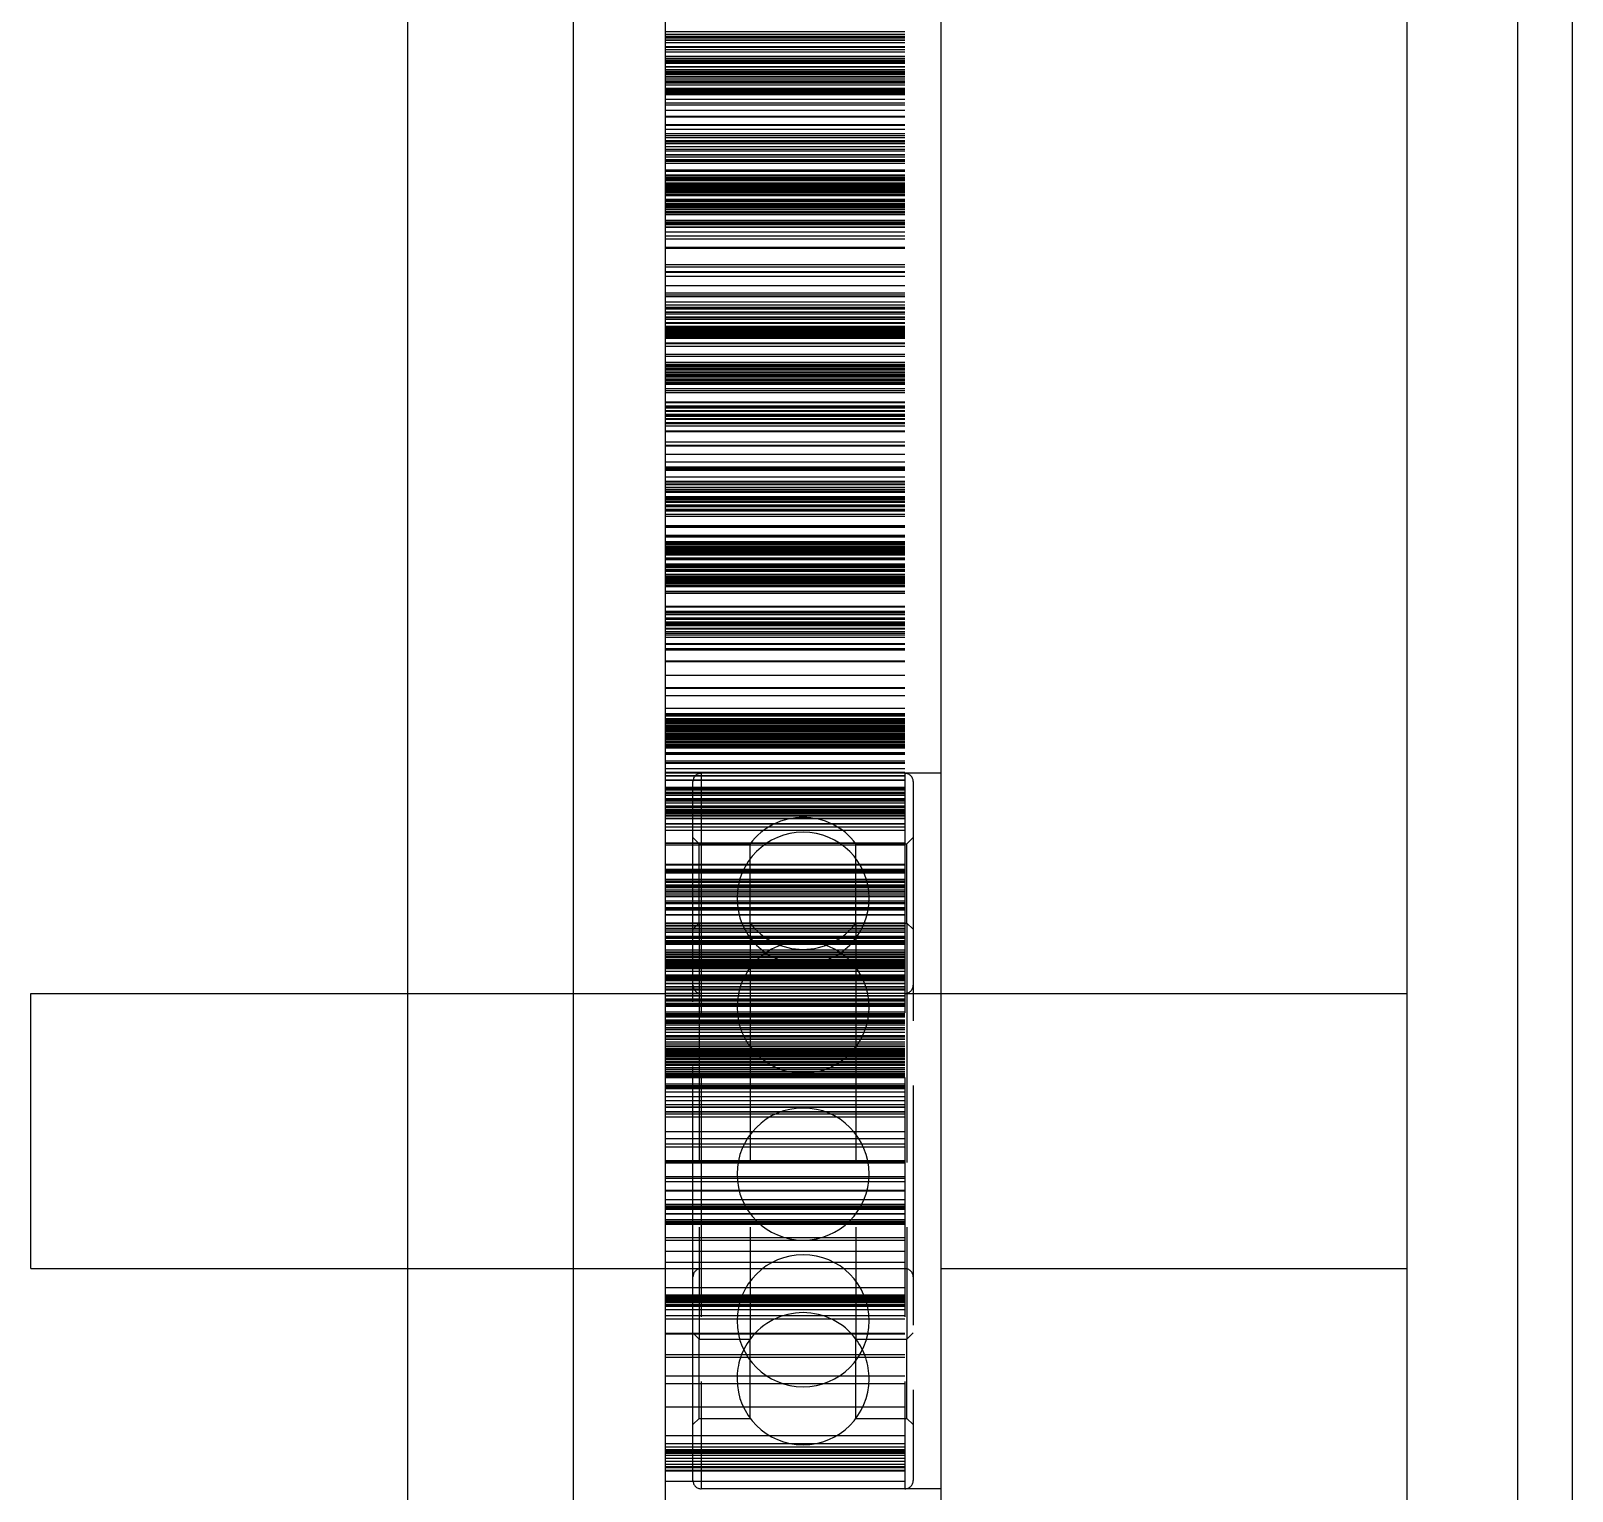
# Model space of a CAD drawing. Extents: x -3282 to 4846, y -1718 to 1845.
# Drawn here: x 4654.6 to 4710.6, y -851 to -797.9 of the extents above; entities that cross this region are included whole.
import ezdxf

# ---------------------------------------------------------------- set-up
doc = ezdxf.new("R2010")
doc.units = 0
doc.linetypes.add('DASHED', pattern=[11.05, 8.7, -2.35])
doc.linetypes.add('DOT', pattern=[2.2, 1.1, -1.1])
doc.layers.get('0').update_dxf_attribs({"linetype": 'CONTINUOUS'})
doc.layers.add('INVISIBLE', color=6, linetype='DOT')

msp = doc.modelspace()

# ---------------------------------------------------------------- linework, layer by layer
at = {"color": 1}
for p, q in [((4687.607727, -617.895823), (4687.607727, -967.895823)), ((4704.550059, -942.895823), (4704.550059, -642.895823)), ((4708.573243, -922.799634), (4708.573243, -642.895823)), ((4710.550059, -642.895823), (4710.550059, -922.799634)), ((4668.249041, -917.895823), (4668.249041, -667.895823)), ((4674.249041, -667.895823), (4674.249041, -901.148999)), ((4677.607727, -967.895823), (4677.607727, -792.895823)), ((4654.550059, -832.895823), (4668.249041, -832.895823)), ((4654.550059, -842.895823), (4654.550059, -832.895823)), ((4674.249041, -832.895823), (4677.607727, -832.895823)), ((4687.607727, -832.895823), (4704.550059, -832.895823)), ((4654.550059, -834.360289), (4654.550059, -834.030718)), ((4654.550059, -840.673674), (4654.550059, -840.252733)), ((4654.550059, -842.895823), (4668.249041, -842.895823)), ((4674.249041, -842.895823), (4677.607727, -842.895823)), ((4687.607727, -842.895823), (4704.550059, -842.895823))]:
    msp.add_line(p, q, dxfattribs=at)
at = {"layer": 'INVISIBLE', "linetype": 'DASHED'}
for p, q in [((4677.607727, -797.933619), (4687.607727, -797.933619)), ((4677.607727, -798.035392), (4687.607727, -798.035392)), ((4677.607727, -798.107718), (4687.607727, -798.107718)), ((4677.607727, -798.124991), (4687.607727, -798.124991)), ((4677.607727, -798.166096), (4687.607727, -798.166096)), ((4677.607727, -798.246731), (4687.607727, -798.246731)), ((4677.607727, -798.256739), (4687.607727, -798.256739)), ((4677.607727, -798.342509), (4687.607727, -798.342509)), ((4677.607727, -798.481559), (4687.607727, -798.481559)), ((4677.607727, -798.509664), (4687.607727, -798.509664)), ((4677.607727, -798.589696), (4687.607727, -798.589696)), ((4677.607727, -798.676285), (4687.607727, -798.676285)), ((4677.607727, -798.835357), (4687.607727, -798.835357)), ((4677.607727, -798.914125), (4687.607727, -798.914125)), ((4677.607727, -798.918579), (4687.607727, -798.918579)), ((4677.607727, -798.98123), (4687.607727, -798.98123)), ((4677.607727, -798.995493), (4687.607727, -798.995493)), ((4677.607727, -799.026654), (4687.607727, -799.026654)), ((4677.607727, -799.038888), (4687.607727, -799.038888)), ((4677.607727, -799.089321), (4687.607727, -799.089321)), ((4677.607727, -799.213814), (4687.607727, -799.213814)), ((4677.607727, -799.221166), (4687.607727, -799.221166)), ((4677.607727, -799.318927), (4687.607727, -799.318927)), ((4677.607727, -799.376543), (4687.607727, -799.376543)), ((4677.607727, -799.402425), (4687.607727, -799.402425)), ((4677.607727, -799.418262), (4687.607727, -799.418262)), ((4677.607727, -799.44863), (4687.607727, -799.44863)), ((4677.607727, -799.462431), (4687.607727, -799.462431)), ((4677.607727, -799.507079), (4687.607727, -799.507079)), ((4677.607727, -799.579519), (4687.607727, -799.579519)), ((4677.607727, -799.588045), (4687.607727, -799.588045)), ((4677.607727, -799.661708), (4687.607727, -799.661708)), ((4677.607727, -799.732893), (4687.607727, -799.732893)), ((4677.607727, -799.780644), (4687.607727, -799.780644)), ((4677.607727, -799.783726), (4687.607727, -799.783726)), ((4677.607727, -799.808861), (4687.607727, -799.808861)), ((4677.607727, -799.88158), (4687.607727, -799.88158)), ((4677.607727, -800.003117), (4687.607727, -800.003117)), ((4677.607727, -800.031223), (4687.607727, -800.031223)), ((4677.607727, -800.070054), (4687.607727, -800.070054)), ((4677.607727, -800.097136), (4687.607727, -800.097136)), ((4677.607727, -800.103249), (4687.607727, -800.103249)), ((4677.607727, -800.127347), (4687.607727, -800.127347)), ((4677.607727, -800.130628), (4687.607727, -800.130628)), ((4677.607727, -800.131543), (4687.607727, -800.131543)), ((4677.607727, -800.135908), (4687.607727, -800.135908)), ((4677.607727, -800.147566), (4687.607727, -800.147566)), ((4677.607727, -800.150626), (4687.607727, -800.150626)), ((4677.607727, -800.154654), (4687.607727, -800.154654)), ((4677.607727, -800.164131), (4687.607727, -800.164131)), ((4677.607727, -800.165765), (4687.607727, -800.165765)), ((4677.607727, -800.168516), (4687.607727, -800.168516)), ((4677.607727, -800.178456), (4687.607727, -800.178456)), ((4677.607727, -800.178985), (4687.607727, -800.178985)), ((4677.607727, -800.181223), (4687.607727, -800.181223)), ((4677.607727, -800.193525), (4687.607727, -800.193525)), ((4677.607727, -800.229636), (4687.607727, -800.229636)), ((4677.607727, -800.397411), (4687.607727, -800.397411)), ((4677.607727, -800.525613), (4687.607727, -800.525613)), ((4677.607727, -800.609955), (4687.607727, -800.609955)), ((4677.607727, -800.798066), (4687.607727, -800.798066)), ((4677.607727, -801.018118), (4687.607727, -801.018118)), ((4677.607727, -801.044585), (4687.607727, -801.044585)), ((4677.607727, -801.31964), (4687.607727, -801.31964)), ((4677.607727, -801.339405), (4687.607727, -801.339405)), ((4677.607727, -801.492714), (4687.607727, -801.492714)), ((4677.607727, -801.642199), (4687.607727, -801.642199)), ((4677.607727, -801.718773), (4687.607727, -801.718773)), ((4677.607727, -801.788601), (4687.607727, -801.788601)), ((4677.607727, -801.898815), (4687.607727, -801.898815)), ((4677.607727, -801.925159), (4687.607727, -801.925159)), ((4677.607727, -801.989536), (4687.607727, -801.989536)), ((4677.607727, -801.996544), (4687.607727, -801.996544)), ((4677.607727, -802.005154), (4687.607727, -802.005154)), ((4677.607727, -802.118549), (4687.607727, -802.118549)), ((4677.607727, -802.213791), (4687.607727, -802.213791)), ((4677.607727, -802.281287), (4687.607727, -802.281287)), ((4677.607727, -802.410528), (4687.607727, -802.410528)), ((4677.607727, -802.419805), (4687.607727, -802.419805)), ((4677.607727, -802.499149), (4687.607727, -802.499149)), ((4677.607727, -802.594928), (4687.607727, -802.594928)), ((4677.607727, -802.627053), (4687.607727, -802.627053)), ((4677.607727, -802.652774), (4687.607727, -802.652774)), ((4677.607727, -802.725695), (4687.607727, -802.725695)), ((4677.607727, -802.971426), (4687.607727, -802.971426)), ((4677.607727, -803.016494), (4687.607727, -803.016494)), ((4677.607727, -803.147056), (4687.607727, -803.147056)), ((4677.607727, -803.171506), (4687.607727, -803.171506)), ((4677.607727, -803.17371), (4687.607727, -803.17371)), ((4677.607727, -803.234371), (4687.607727, -803.234371)), ((4677.607727, -803.261246), (4687.607727, -803.261246)), ((4677.607727, -803.270142), (4687.607727, -803.270142)), ((4677.607727, -803.287448), (4687.607727, -803.287448)), ((4677.607727, -803.34732), (4687.607727, -803.34732)), ((4677.607727, -803.352959), (4687.607727, -803.352959)), ((4677.607727, -803.356847), (4687.607727, -803.356847)), ((4677.607727, -803.439489), (4687.607727, -803.439489)), ((4677.607727, -803.442155), (4687.607727, -803.442155)), ((4677.607727, -803.469378), (4687.607727, -803.469378)), ((4677.607727, -803.485186), (4687.607727, -803.485186)), ((4677.607727, -803.537692), (4687.607727, -803.537692)), ((4677.607727, -803.565052), (4687.607727, -803.565052)), ((4677.607727, -803.569096), (4687.607727, -803.569096)), ((4677.607727, -803.601806), (4687.607727, -803.601806)), ((4677.607727, -803.641376), (4687.607727, -803.641376)), ((4677.607727, -803.675673), (4687.607727, -803.675673)), ((4677.607727, -803.724084), (4687.607727, -803.724084)), ((4677.607727, -803.741317), (4687.607727, -803.741317)), ((4677.607727, -803.795196), (4687.607727, -803.795196)), ((4677.607727, -803.845614), (4687.607727, -803.845614)), ((4677.607727, -803.868429), (4687.607727, -803.868429)), ((4677.607727, -803.892169), (4687.607727, -803.892169)), ((4677.607727, -803.8962), (4687.607727, -803.8962)), ((4677.607727, -804.034348), (4687.607727, -804.034348)), ((4677.607727, -804.040356), (4687.607727, -804.040356)), ((4677.607727, -804.092042), (4687.607727, -804.092042)), ((4677.607727, -804.120492), (4687.607727, -804.120492)), ((4677.607727, -804.189321), (4687.607727, -804.189321)), ((4677.607727, -804.19988), (4687.607727, -804.19988)), ((4677.607727, -804.239016), (4687.607727, -804.239016)), ((4677.607727, -804.261265), (4687.607727, -804.261265)), ((4677.607727, -804.26615), (4687.607727, -804.26615)), ((4677.607727, -804.294345), (4687.607727, -804.294345)), ((4677.607727, -804.336573), (4687.607727, -804.336573)), ((4677.607727, -804.343709), (4687.607727, -804.343709)), ((4677.607727, -804.405557), (4687.607727, -804.405557)), ((4677.607727, -804.482278), (4687.607727, -804.482278)), ((4677.607727, -804.508848), (4687.607727, -804.508848)), ((4677.607727, -804.530275), (4687.607727, -804.530275)), ((4677.607727, -804.592628), (4687.607727, -804.592628)), ((4677.607727, -804.790454), (4687.607727, -804.790454)), ((4677.607727, -804.811688), (4687.607727, -804.811688)), ((4677.607727, -804.865388), (4687.607727, -804.865388)), ((4677.607727, -804.919566), (4687.607727, -804.919566)), ((4677.607727, -804.948364), (4687.607727, -804.948364)), ((4677.607727, -805.0394), (4687.607727, -805.0394)), ((4677.607727, -805.048875), (4687.607727, -805.048875)), ((4677.607727, -805.216254), (4687.607727, -805.216254)), ((4677.607727, -805.366333), (4687.607727, -805.366333)), ((4677.607727, -805.469802), (4687.607727, -805.469802)), ((4677.607727, -805.781383), (4687.607727, -805.781383)), ((4677.607727, -805.810866), (4687.607727, -805.810866)), ((4677.607727, -806.405442), (4687.607727, -806.405442)), ((4677.607727, -806.497037), (4687.607727, -806.497037)), ((4677.607727, -806.659727), (4687.607727, -806.659727)), ((4677.607727, -806.689822), (4687.607727, -806.689822)), ((4677.607727, -806.82489), (4687.607727, -806.82489)), ((4677.607727, -807.165755), (4687.607727, -807.165755)), ((4677.607727, -807.44011), (4687.607727, -807.44011)), ((4677.607727, -807.509162), (4687.607727, -807.509162)), ((4677.607727, -807.572004), (4687.607727, -807.572004)), ((4677.607727, -807.758369), (4687.607727, -807.758369)), ((4677.607727, -807.766058), (4687.607727, -807.766058)), ((4677.607727, -807.867118), (4687.607727, -807.867118)), ((4677.607727, -807.951666), (4687.607727, -807.951666)), ((4677.607727, -808.011383), (4687.607727, -808.011383)), ((4677.607727, -808.019417), (4687.607727, -808.019417)), ((4677.607727, -808.125203), (4687.607727, -808.125203)), ((4677.607727, -808.133344), (4687.607727, -808.133344)), ((4677.607727, -808.202793), (4687.607727, -808.202793)), ((4677.607727, -808.313962), (4687.607727, -808.313962)), ((4677.607727, -808.323592), (4687.607727, -808.323592)), ((4677.607727, -808.336174), (4687.607727, -808.336174)), ((4677.607727, -808.398797), (4687.607727, -808.398797)), ((4677.607727, -808.515515), (4687.607727, -808.515515)), ((4677.607727, -808.517233), (4687.607727, -808.517233)), ((4677.607727, -808.542746), (4687.607727, -808.542746)), ((4677.607727, -808.643258), (4687.607727, -808.643258)), ((4677.607727, -808.664032), (4687.607727, -808.664032)), ((4677.607727, -808.670499), (4687.607727, -808.670499)), ((4677.607727, -808.704842), (4687.607727, -808.704842)), ((4677.607727, -808.717991), (4687.607727, -808.717991)), ((4677.607727, -808.761691), (4687.607727, -808.761691)), ((4677.607727, -808.765801), (4687.607727, -808.765801)), ((4677.607727, -808.768267), (4687.607727, -808.768267)), ((4677.607727, -808.774662), (4687.607727, -808.774662)), ((4677.607727, -808.790266), (4687.607727, -808.790266)), ((4677.607727, -808.791339), (4687.607727, -808.791339)), ((4677.607727, -808.793901), (4687.607727, -808.793901)), ((4677.607727, -808.816355), (4687.607727, -808.816355)), ((4677.607727, -808.833712), (4687.607727, -808.833712)), ((4677.607727, -808.835362), (4687.607727, -808.835362)), ((4677.607727, -808.837104), (4687.607727, -808.837104)), ((4677.607727, -808.859945), (4687.607727, -808.859945)), ((4677.607727, -808.894914), (4687.607727, -808.894914)), ((4677.607727, -808.89858), (4687.607727, -808.89858)), ((4677.607727, -808.909775), (4687.607727, -808.909775)), ((4677.607727, -808.923348), (4687.607727, -808.923348)), ((4677.607727, -808.934519), (4687.607727, -808.934519)), ((4677.607727, -808.952163), (4687.607727, -808.952163)), ((4677.607727, -808.961212), (4687.607727, -808.961212)), ((4677.607727, -808.993336), (4687.607727, -808.993336)), ((4677.607727, -809.00615), (4687.607727, -809.00615)), ((4677.607727, -809.020525), (4687.607727, -809.020525)), ((4677.607727, -809.033907), (4687.607727, -809.033907)), ((4677.607727, -809.082251), (4687.607727, -809.082251)), ((4677.607727, -809.249082), (4687.607727, -809.249082)), ((4677.607727, -809.273864), (4687.607727, -809.273864)), ((4677.607727, -809.373813), (4687.607727, -809.373813)), ((4677.607727, -809.659237), (4687.607727, -809.659237)), ((4677.607727, -809.735639), (4687.607727, -809.735639)), ((4677.607727, -809.961299), (4687.607727, -809.961299)), ((4677.607727, -810.02614), (4687.607727, -810.02614)), ((4677.607727, -810.071676), (4687.607727, -810.071676)), ((4677.607727, -810.096217), (4687.607727, -810.096217)), ((4677.607727, -810.162173), (4687.607727, -810.162173)), ((4677.607727, -810.198156), (4687.607727, -810.198156)), ((4677.607727, -810.231574), (4687.607727, -810.231574)), ((4677.607727, -810.31282), (4687.607727, -810.31282)), ((4677.607727, -810.334792), (4687.607727, -810.334792)), ((4677.607727, -810.339192), (4687.607727, -810.339192)), ((4677.607727, -810.398201), (4687.607727, -810.398201)), ((4677.607727, -810.449354), (4687.607727, -810.449354)), ((4677.607727, -810.486566), (4687.607727, -810.486566)), ((4677.607727, -810.560328), (4687.607727, -810.560328)), ((4677.607727, -810.565762), (4687.607727, -810.565762)), ((4677.607727, -810.581748), (4687.607727, -810.581748)), ((4677.607727, -810.61309), (4687.607727, -810.61309)), ((4677.607727, -810.630359), (4687.607727, -810.630359)), ((4677.607727, -810.693141), (4687.607727, -810.693141)), ((4677.607727, -810.709925), (4687.607727, -810.709925)), ((4677.607727, -810.759185), (4687.607727, -810.759185)), ((4677.607727, -810.907574), (4687.607727, -810.907574)), ((4677.607727, -810.980839), (4687.607727, -810.980839)), ((4677.607727, -811.056874), (4687.607727, -811.056874)), ((4677.607727, -811.391232), (4687.607727, -811.391232)), ((4677.607727, -811.415908), (4687.607727, -811.415908)), ((4677.607727, -811.546815), (4687.607727, -811.546815)), ((4677.607727, -811.571694), (4687.607727, -811.571694)), ((4677.607727, -811.604189), (4687.607727, -811.604189)), ((4677.607727, -811.613935), (4687.607727, -811.613935)), ((4677.607727, -811.706338), (4687.607727, -811.706338)), ((4677.607727, -811.730458), (4687.607727, -811.730458)), ((4677.607727, -811.736245), (4687.607727, -811.736245)), ((4677.607727, -811.842993), (4687.607727, -811.842993)), ((4677.607727, -811.861111), (4687.607727, -811.861111)), ((4677.607727, -811.886301), (4687.607727, -811.886301)), ((4677.607727, -811.922855), (4687.607727, -811.922855)), ((4677.607727, -811.997319), (4687.607727, -811.997319)), ((4677.607727, -812.022631), (4687.607727, -812.022631)), ((4677.607727, -812.028328), (4687.607727, -812.028328)), ((4677.607727, -812.142074), (4687.607727, -812.142074)), ((4677.607727, -812.189396), (4687.607727, -812.189396)), ((4677.607727, -812.267134), (4687.607727, -812.267134)), ((4677.607727, -812.451294), (4687.607727, -812.451294)), ((4677.607727, -812.476964), (4687.607727, -812.476964)), ((4677.607727, -812.849699), (4687.607727, -812.849699)), ((4677.607727, -812.975119), (4687.607727, -812.975119)), ((4677.607727, -813.001148), (4687.607727, -813.001148)), ((4677.607727, -813.294433), (4687.607727, -813.294433)), ((4677.607727, -813.582705), (4687.607727, -813.582705)), ((4677.607727, -813.756396), (4687.607727, -813.756396)), ((4677.607727, -813.806036), (4687.607727, -813.806036)), ((4677.607727, -813.832566), (4687.607727, -813.832566)), ((4677.607727, -813.880778), (4687.607727, -813.880778)), ((4677.607727, -814.123901), (4687.607727, -814.123901)), ((4677.607727, -814.285472), (4687.607727, -814.285472)), ((4677.607727, -814.335157), (4687.607727, -814.335157)), ((4677.607727, -814.405714), (4687.607727, -814.405714)), ((4677.607727, -814.502627), (4687.607727, -814.502627)), ((4677.607727, -814.569083), (4687.607727, -814.569083)), ((4677.607727, -814.627594), (4687.607727, -814.627594)), ((4677.607727, -814.680703), (4687.607727, -814.680703)), ((4677.607727, -814.837345), (4687.607727, -814.837345)), ((4677.607727, -814.843778), (4687.607727, -814.843778)), ((4677.607727, -814.866666), (4687.607727, -814.866666)), ((4677.607727, -814.89375), (4687.607727, -814.89375)), ((4677.607727, -814.928084), (4687.607727, -814.928084)), ((4677.607727, -814.998244), (4687.607727, -814.998244)), ((4677.607727, -815.047571), (4687.607727, -815.047571)), ((4677.607727, -815.140996), (4687.607727, -815.140996)), ((4677.607727, -815.147646), (4687.607727, -815.147646)), ((4677.607727, -815.204165), (4687.607727, -815.204165)), ((4677.607727, -815.293741), (4687.607727, -815.293741)), ((4677.607727, -815.311473), (4687.607727, -815.311473)), ((4677.607727, -815.36106), (4687.607727, -815.36106)), ((4677.607727, -815.479441), (4687.607727, -815.479441)), ((4677.607727, -815.548499), (4687.607727, -815.548499)), ((4677.607727, -815.894793), (4687.607727, -815.894793)), ((4677.607727, -815.920283), (4687.607727, -815.920283)), ((4677.607727, -815.947845), (4687.607727, -815.947845)), ((4677.607727, -816.242495), (4687.607727, -816.242495)), ((4677.607727, -816.26513), (4687.607727, -816.26513)), ((4677.607727, -816.281682), (4687.607727, -816.281682)), ((4677.607727, -816.30451), (4687.607727, -816.30451)), ((4677.607727, -816.473897), (4687.607727, -816.473897)), ((4677.607727, -816.496915), (4687.607727, -816.496915)), ((4677.607727, -816.515741), (4687.607727, -816.515741)), ((4677.607727, -816.552988), (4687.607727, -816.552988)), ((4677.607727, -816.596912), (4687.607727, -816.596912)), ((4677.607727, -816.659354), (4687.607727, -816.659354)), ((4677.607727, -816.663846), (4687.607727, -816.663846)), ((4677.607727, -816.701164), (4687.607727, -816.701164)), ((4677.607727, -816.731465), (4687.607727, -816.731465)), ((4677.607727, -816.75482), (4687.607727, -816.75482)), ((4677.607727, -816.765331), (4687.607727, -816.765331)), ((4677.607727, -816.787343), (4687.607727, -816.787343)), ((4677.607727, -816.796274), (4687.607727, -816.796274)), ((4677.607727, -816.820236), (4687.607727, -816.820236)), ((4677.607727, -816.823753), (4687.607727, -816.823753)), ((4677.607727, -816.843725), (4687.607727, -816.843725)), ((4677.607727, -816.882206), (4687.607727, -816.882206)), ((4677.607727, -816.929247), (4687.607727, -816.929247)), ((4677.607727, -816.955533), (4687.607727, -816.955533)), ((4677.607727, -816.959963), (4687.607727, -816.959963)), ((4677.607727, -817.064822), (4687.607727, -817.064822)), ((4677.607727, -817.088746), (4687.607727, -817.088746)), ((4677.607727, -817.129796), (4687.607727, -817.129796)), ((4677.607727, -817.280016), (4687.607727, -817.280016)), ((4677.607727, -817.304419), (4687.607727, -817.304419)), ((4677.607727, -817.339681), (4687.607727, -817.339681)), ((4677.607727, -817.366982), (4687.607727, -817.366982)), ((4677.607727, -817.399246), (4687.607727, -817.399246)), ((4677.607727, -817.4827), (4687.607727, -817.4827)), ((4677.607727, -817.493869), (4687.607727, -817.493869)), ((4677.607727, -817.515536), (4687.607727, -817.515536)), ((4677.607727, -817.527558), (4687.607727, -817.527558)), ((4677.607727, -817.530508), (4687.607727, -817.530508)), ((4677.607727, -817.552682), (4687.607727, -817.552682)), ((4677.607727, -817.661897), (4687.607727, -817.661897)), ((4677.607727, -817.668513), (4687.607727, -817.668513)), ((4677.607727, -817.727954), (4687.607727, -817.727954)), ((4677.607727, -817.741245), (4687.607727, -817.741245)), ((4677.607727, -817.753956), (4687.607727, -817.753956)), ((4677.607727, -817.761219), (4687.607727, -817.761219)), ((4677.607727, -817.780039), (4687.607727, -817.780039)), ((4677.607727, -817.834474), (4687.607727, -817.834474)), ((4677.607727, -817.839785), (4687.607727, -817.839785)), ((4677.607727, -817.842386), (4687.607727, -817.842386)), ((4677.607727, -817.861313), (4687.607727, -817.861313)), ((4677.607727, -817.8747), (4687.607727, -817.8747)), ((4677.607727, -817.877688), (4687.607727, -817.877688)), ((4677.607727, -817.908929), (4687.607727, -817.908929)), ((4677.607727, -817.932031), (4687.607727, -817.932031)), ((4677.607727, -817.978775), (4687.607727, -817.978775)), ((4677.607727, -817.982269), (4687.607727, -817.982269)), ((4677.607727, -818.01301), (4687.607727, -818.01301)), ((4677.607727, -818.066322), (4687.607727, -818.066322)), ((4677.607727, -818.077728), (4687.607727, -818.077728)), ((4677.607727, -818.111744), (4687.607727, -818.111744)), ((4677.607727, -818.272605), (4687.607727, -818.272605)), ((4677.607727, -818.287032), (4687.607727, -818.287032)), ((4677.607727, -818.352751), (4687.607727, -818.352751)), ((4677.607727, -818.827071), (4687.607727, -818.827071)), ((4677.607727, -818.848688), (4687.607727, -818.848688)), ((4677.607727, -819.007168), (4687.607727, -819.007168)), ((4677.607727, -819.044121), (4687.607727, -819.044121)), ((4677.607727, -819.065917), (4687.607727, -819.065917)), ((4677.607727, -819.12059), (4687.607727, -819.12059)), ((4677.607727, -819.122351), (4687.607727, -819.122351)), ((4677.607727, -819.2434), (4687.607727, -819.2434)), ((4677.607727, -819.284792), (4687.607727, -819.284792)), ((4677.607727, -819.292226), (4687.607727, -819.292226)), ((4677.607727, -819.385827), (4687.607727, -819.385827)), ((4677.607727, -819.418415), (4687.607727, -819.418415)), ((4677.607727, -819.451193), (4687.607727, -819.451193)), ((4677.607727, -819.47325), (4687.607727, -819.47325)), ((4677.607727, -819.528951), (4687.607727, -819.528951)), ((4677.607727, -819.622118), (4687.607727, -819.622118)), ((4677.607727, -819.644277), (4687.607727, -819.644277)), ((4677.607727, -819.651378), (4687.607727, -819.651378)), ((4677.607727, -819.74272), (4687.607727, -819.74272)), ((4677.607727, -819.801618), (4687.607727, -819.801618)), ((4677.607727, -819.859897), (4687.607727, -819.859897)), ((4677.607727, -819.946332), (4687.607727, -819.946332)), ((4677.607727, -820.179491), (4687.607727, -820.179491)), ((4677.607727, -820.201938), (4687.607727, -820.201938)), ((4677.607727, -820.357402), (4687.607727, -820.357402)), ((4677.607727, -820.407758), (4687.607727, -820.407758)), ((4677.607727, -820.806525), (4687.607727, -820.806525)), ((4677.607727, -820.829252), (4687.607727, -820.829252)), ((4677.607727, -821.324231), (4687.607727, -821.324231)), ((4677.607727, -821.778629), (4687.607727, -821.778629)), ((4677.607727, -821.801732), (4687.607727, -821.801732)), ((4677.607727, -822.070764), (4687.607727, -822.070764)), ((4677.607727, -822.534272), (4687.607727, -822.534272)), ((4677.607727, -822.717545), (4687.607727, -822.717545)), ((4677.607727, -822.76296), (4687.607727, -822.76296)), ((4677.607727, -822.765402), (4687.607727, -822.765402)), ((4677.607727, -822.804015), (4687.607727, -822.804015)), ((4677.607727, -822.899946), (4687.607727, -822.899946)), ((4677.607727, -822.918755), (4687.607727, -822.918755)), ((4677.607727, -822.924087), (4687.607727, -822.924087)), ((4677.607727, -822.928982), (4687.607727, -822.928982)), ((4677.607727, -822.972583), (4687.607727, -822.972583)), ((4677.607727, -822.991719), (4687.607727, -822.991719)), ((4677.607727, -822.992852), (4687.607727, -822.992852)), ((4677.607727, -823.015219), (4687.607727, -823.015219)), ((4677.607727, -823.024056), (4687.607727, -823.024056)), ((4677.607727, -823.043202), (4687.607727, -823.043202)), ((4677.607727, -823.045557), (4687.607727, -823.045557)), ((4677.607727, -823.082338), (4687.607727, -823.082338)), ((4677.607727, -823.151285), (4687.607727, -823.151285)), ((4677.607727, -823.156152), (4687.607727, -823.156152)), ((4677.607727, -823.177042), (4687.607727, -823.177042)), ((4677.607727, -823.197272), (4687.607727, -823.197272)), ((4677.607727, -823.238367), (4687.607727, -823.238367)), ((4677.607727, -823.256649), (4687.607727, -823.256649)), ((4677.607727, -823.261338), (4687.607727, -823.261338)), ((4677.607727, -823.272545), (4687.607727, -823.272545)), ((4677.607727, -823.273817), (4687.607727, -823.273817)), ((4677.607727, -823.29185), (4687.607727, -823.29185)), ((4677.607727, -823.308201), (4687.607727, -823.308201)), ((4677.607727, -823.328639), (4687.607727, -823.328639)), ((4677.607727, -823.332692), (4687.607727, -823.332692)), ((4677.607727, -823.367203), (4687.607727, -823.367203)), ((4677.607727, -823.427335), (4687.607727, -823.427335)), ((4677.607727, -823.430426), (4687.607727, -823.430426)), ((4677.607727, -823.439982), (4687.607727, -823.439982)), ((4677.607727, -823.49038), (4687.607727, -823.49038)), ((4677.607727, -823.514326), (4687.607727, -823.514326)), ((4677.607727, -823.520649), (4687.607727, -823.520649)), ((4677.607727, -823.533655), (4687.607727, -823.533655)), ((4677.607727, -823.587259), (4687.607727, -823.587259)), ((4677.607727, -823.630932), (4687.607727, -823.630932)), ((4677.607727, -823.650532), (4687.607727, -823.650532)), ((4677.607727, -823.710879), (4687.607727, -823.710879)), ((4677.607727, -823.761148), (4687.607727, -823.761148)), ((4677.607727, -823.766379), (4687.607727, -823.766379)), ((4677.607727, -823.780867), (4687.607727, -823.780867)), ((4677.607727, -823.84101), (4687.607727, -823.84101)), ((4677.607727, -823.858855), (4687.607727, -823.858855)), ((4677.607727, -823.909538), (4687.607727, -823.909538)), ((4677.607727, -823.949766), (4687.607727, -823.949766)), ((4677.607727, -823.973294), (4687.607727, -823.973294)), ((4677.607727, -824.138823), (4687.607727, -824.138823)), ((4677.607727, -824.158934), (4687.607727, -824.158934)), ((4677.607727, -824.174558), (4687.607727, -824.174558)), ((4677.607727, -824.198383), (4687.607727, -824.198383)), ((4677.607727, -824.443416), (4687.607727, -824.443416)), ((4677.607727, -824.50099), (4687.607727, -824.50099)), ((4677.607727, -824.52154), (4687.607727, -824.52154)), ((4677.607727, -824.721509), (4687.607727, -824.721509)), ((4677.607727, -824.852646), (4687.607727, -824.852646)), ((4678.907727, -824.895823), (4677.607727, -824.895823)), ((4677.607727, -824.97244), (4687.607727, -824.97244)), ((4677.607727, -824.993662), (4687.607727, -824.993662)), ((4677.607727, -825.129589), (4687.607727, -825.129589)), ((4677.607727, -825.147204), (4687.607727, -825.147204)), ((4677.607727, -825.398621), (4687.607727, -825.398621)), ((4677.607727, -825.416381), (4687.607727, -825.416381)), ((4678.607727, -844.245823), (4678.607727, -825.195823)), ((4686.307727, -824.895823), (4678.907727, -824.895823)), ((4678.907727, -824.895823), (4678.907727, -850.895823)), ((4686.307727, -824.895823), (4686.307727, -850.895823)), ((4687.607727, -824.895823), (4686.307727, -824.895823)), ((4686.607727, -825.195823), (4686.607727, -850.595823)), ((4677.607727, -825.447277), (4687.607727, -825.447277)), ((4677.607727, -825.46933), (4687.607727, -825.46933)), ((4677.607727, -825.484542), (4687.607727, -825.484542)), ((4677.607727, -825.490843), (4687.607727, -825.490843)), ((4677.607727, -825.577754), (4687.607727, -825.577754)), ((4677.607727, -825.628868), (4687.607727, -825.628868)), ((4677.607727, -825.685803), (4687.607727, -825.685803)), ((4677.607727, -825.694558), (4687.607727, -825.694558)), ((4677.607727, -825.817318), (4687.607727, -825.817318)), ((4677.607727, -825.834672), (4687.607727, -825.834672)), ((4677.607727, -825.840175), (4687.607727, -825.840175)), ((4677.607727, -825.880678), (4687.607727, -825.880678)), ((4677.607727, -825.898637), (4687.607727, -825.898637)), ((4677.607727, -825.971052), (4687.607727, -825.971052)), ((4677.607727, -826.078851), (4687.607727, -826.078851)), ((4677.607727, -826.096887), (4687.607727, -826.096887)), ((4677.607727, -826.105081), (4687.607727, -826.105081)), ((4677.607727, -826.12211), (4687.607727, -826.12211)), ((4677.607727, -826.194916), (4687.607727, -826.194916)), ((4677.607727, -826.201168), (4687.607727, -826.201168)), ((4677.607727, -826.20426), (4687.607727, -826.20426)), ((4677.607727, -826.20766), (4687.607727, -826.20766)), ((4677.607727, -826.215439), (4687.607727, -826.215439)), ((4677.607727, -826.221323), (4687.607727, -826.221323)), ((4677.607727, -826.232063), (4687.607727, -826.232063)), ((4677.607727, -826.242027), (4687.607727, -826.242027)), ((4677.607727, -826.25001), (4687.607727, -826.25001)), ((4677.607727, -826.267692), (4687.607727, -826.267692)), ((4677.607727, -826.269094), (4687.607727, -826.269094)), ((4677.607727, -826.281904), (4687.607727, -826.281904)), ((4677.607727, -826.28525), (4687.607727, -826.28525)), ((4677.607727, -826.306147), (4687.607727, -826.306147)), ((4677.607727, -826.311678), (4687.607727, -826.311678)), ((4677.607727, -826.320477), (4687.607727, -826.320477)), ((4677.607727, -826.328963), (4687.607727, -826.328963)), ((4677.607727, -826.351939), (4687.607727, -826.351939)), ((4677.607727, -826.421999), (4687.607727, -826.421999)), ((4677.607727, -826.443292), (4687.607727, -826.443292)), ((4677.607727, -826.522024), (4687.607727, -826.522024)), ((4677.607727, -826.543858), (4687.607727, -826.543858)), ((4677.607727, -826.715261), (4687.607727, -826.715261)), ((4677.607727, -826.733503), (4687.607727, -826.733503)), ((4677.607727, -826.837272), (4687.607727, -826.837272)), ((4677.607727, -826.963673), (4687.607727, -826.963673)), ((4677.607727, -827.4181), (4687.607727, -827.4181)), ((4677.607727, -827.436531), (4687.607727, -827.436531)), ((4677.607727, -827.499227), (4687.607727, -827.499227)), ((4678.607727, -827.230823), (4678.832727, -827.455823)), ((4678.832727, -827.455823), (4680.687727, -827.455823)), ((4678.832727, -830.335823), (4678.832727, -827.455823)), ((4680.687727, -830.335823), (4680.687727, -827.455823)), ((4684.527727, -827.455823), (4686.382727, -827.455823)), ((4684.527727, -830.335823), (4684.527727, -827.455823)), ((4686.382727, -827.455823), (4686.607727, -827.230823)), ((4686.382727, -830.335823), (4686.382727, -827.455823)), ((4677.607727, -828.196905), (4687.607727, -828.196905)), ((4677.607727, -828.211065), (4687.607727, -828.211065)), ((4677.607727, -828.227887), (4687.607727, -828.227887)), ((4677.607727, -828.385288), (4687.607727, -828.385288)), ((4677.607727, -828.399041), (4687.607727, -828.399041)), ((4677.607727, -828.449683), (4687.607727, -828.449683)), ((4677.607727, -828.464308), (4687.607727, -828.464308)), ((4677.607727, -828.488904), (4687.607727, -828.488904)), ((4677.607727, -828.507571), (4687.607727, -828.507571)), ((4677.607727, -828.743585), (4687.607727, -828.743585)), ((4677.607727, -828.758333), (4687.607727, -828.758333)), ((4677.607727, -828.811476), (4687.607727, -828.811476)), ((4677.607727, -828.835698), (4687.607727, -828.835698)), ((4677.607727, -828.849672), (4687.607727, -828.849672)), ((4677.607727, -828.948125), (4687.607727, -828.948125)), ((4677.607727, -828.99888), (4687.607727, -828.99888)), ((4677.607727, -829.031123), (4687.607727, -829.031123)), ((4677.607727, -829.039), (4687.607727, -829.039)), ((4677.607727, -829.041825), (4687.607727, -829.041825)), ((4677.607727, -829.13199), (4687.607727, -829.13199)), ((4677.607727, -829.187127), (4687.607727, -829.187127)), ((4677.607727, -829.202116), (4687.607727, -829.202116)), ((4677.607727, -829.278719), (4687.607727, -829.278719)), ((4677.607727, -829.353098), (4687.607727, -829.353098)), ((4677.607727, -829.359813), (4687.607727, -829.359813)), ((4677.607727, -829.368184), (4687.607727, -829.368184)), ((4677.607727, -829.534381), (4687.607727, -829.534381)), ((4677.607727, -829.586792), (4687.607727, -829.586792)), ((4677.607727, -829.62839), (4687.607727, -829.62839)), ((4677.607727, -829.773905), (4687.607727, -829.773905)), ((4677.607727, -829.774979), (4687.607727, -829.774979)), ((4677.607727, -829.801436), (4687.607727, -829.801436)), ((4677.607727, -829.820326), (4687.607727, -829.820326)), ((4677.607727, -829.847356), (4687.607727, -829.847356)), ((4677.607727, -829.862774), (4687.607727, -829.862774)), ((4677.607727, -830.023337), (4687.607727, -830.023337)), ((4677.607727, -830.03618), (4687.607727, -830.03618)), ((4677.607727, -830.332593), (4687.607727, -830.332593)), ((4677.607727, -830.340667), (4687.607727, -830.340667)), ((4677.607727, -830.345541), (4687.607727, -830.345541)), ((4677.607727, -830.356465), (4687.607727, -830.356465)), ((4677.607727, -830.42245), (4687.607727, -830.42245)), ((4677.607727, -830.436537), (4687.607727, -830.436537)), ((4678.607727, -830.560823), (4678.832727, -830.335823)), ((4678.832727, -830.335823), (4680.687727, -830.335823)), ((4678.832727, -830.335823), (4678.832727, -845.455823)), ((4680.687727, -830.335823), (4680.687727, -845.455823)), ((4684.527727, -830.335823), (4686.382727, -830.335823)), ((4684.527727, -830.335823), (4684.527727, -845.455823)), ((4686.382727, -830.335823), (4686.607727, -830.560823)), ((4686.382727, -830.335823), (4686.382727, -845.455823)), ((4677.607727, -830.523022), (4687.607727, -830.523022)), ((4677.607727, -830.583745), (4687.607727, -830.583745)), ((4677.607727, -830.653733), (4687.607727, -830.653733)), ((4677.607727, -830.663428), (4687.607727, -830.663428)), ((4677.607727, -830.811344), (4687.607727, -830.811344)), ((4677.607727, -830.868567), (4687.607727, -830.868567)), ((4677.607727, -830.881643), (4687.607727, -830.881643)), ((4677.607727, -830.967607), (4687.607727, -830.967607)), ((4677.607727, -831.015421), (4687.607727, -831.015421)), ((4677.607727, -831.031813), (4687.607727, -831.031813)), ((4677.607727, -831.061803), (4687.607727, -831.061803)), ((4677.607727, -831.076763), (4687.607727, -831.076763)), ((4677.607727, -831.08085), (4687.607727, -831.08085)), ((4677.607727, -831.085325), (4687.607727, -831.085325)), ((4677.607727, -831.098452), (4687.607727, -831.098452)), ((4677.607727, -831.107381), (4687.607727, -831.107381)), ((4677.607727, -831.309604), (4687.607727, -831.309604)), ((4677.607727, -831.381788), (4687.607727, -831.381788)), ((4677.607727, -831.404762), (4687.607727, -831.404762)), ((4677.607727, -831.474068), (4687.607727, -831.474068)), ((4677.607727, -831.529372), (4687.607727, -831.529372)), ((4677.607727, -831.559704), (4687.607727, -831.559704)), ((4677.607727, -831.586911), (4687.607727, -831.586911)), ((4677.607727, -831.665166), (4687.607727, -831.665166)), ((4677.607727, -831.66831), (4687.607727, -831.66831)), ((4677.607727, -831.708951), (4687.607727, -831.708951)), ((4677.607727, -831.741897), (4687.607727, -831.741897)), ((4677.607727, -831.743946), (4687.607727, -831.743946)), ((4677.607727, -831.761086), (4687.607727, -831.761086)), ((4677.607727, -831.764525), (4687.607727, -831.764525)), ((4677.607727, -831.772959), (4687.607727, -831.772959)), ((4677.607727, -831.7862), (4687.607727, -831.7862)), ((4677.607727, -831.805981), (4687.607727, -831.805981)), ((4677.607727, -831.808853), (4687.607727, -831.808853)), ((4677.607727, -831.832776), (4687.607727, -831.832776)), ((4677.607727, -831.868533), (4687.607727, -831.868533)), ((4677.607727, -831.875212), (4687.607727, -831.875212)), ((4677.607727, -831.892891), (4687.607727, -831.892891)), ((4677.607727, -831.901869), (4687.607727, -831.901869)), ((4677.607727, -831.910762), (4687.607727, -831.910762)), ((4677.607727, -831.94456), (4687.607727, -831.94456)), ((4677.607727, -831.98115), (4687.607727, -831.98115)), ((4677.607727, -831.989772), (4687.607727, -831.989772)), ((4677.607727, -832.09085), (4687.607727, -832.09085)), ((4677.607727, -832.21593), (4687.607727, -832.21593)), ((4677.607727, -832.259641), (4687.607727, -832.259641)), ((4677.607727, -832.267703), (4687.607727, -832.267703)), ((4677.607727, -832.321435), (4687.607727, -832.321435)), ((4677.607727, -832.325778), (4687.607727, -832.325778)), ((4677.607727, -832.330902), (4687.607727, -832.330902)), ((4677.607727, -832.361335), (4687.607727, -832.361335)), ((4677.607727, -832.379212), (4687.607727, -832.379212)), ((4677.607727, -832.393199), (4687.607727, -832.393199)), ((4677.607727, -832.415419), (4687.607727, -832.415419)), ((4677.607727, -832.420452), (4687.607727, -832.420452)), ((4677.607727, -832.425992), (4687.607727, -832.425992)), ((4677.607727, -832.520886), (4687.607727, -832.520886)), ((4677.607727, -832.534215), (4687.607727, -832.534215)), ((4677.607727, -832.647905), (4687.607727, -832.647905)), ((4677.607727, -832.657452), (4687.607727, -832.657452)), ((4668.249041, -832.895823), (4674.249041, -832.895823)), ((4677.607727, -832.724627), (4687.607727, -832.724627)), ((4677.607727, -832.760785), (4687.607727, -832.760785)), ((4677.607727, -832.88061), (4687.607727, -832.88061)), ((4677.607727, -832.895823), (4678.907727, -832.895823)), ((4677.607727, -832.968634), (4687.607727, -832.968634)), ((4677.607727, -832.97772), (4687.607727, -832.97772)), ((4677.607727, -833.093028), (4687.607727, -833.093028)), ((4677.607727, -833.136592), (4687.607727, -833.136592)), ((4677.607727, -833.157218), (4687.607727, -833.157218)), ((4677.607727, -833.166941), (4687.607727, -833.166941)), ((4677.607727, -833.253693), (4687.607727, -833.253693)), ((4677.607727, -833.256452), (4687.607727, -833.256452)), ((4686.307727, -832.895823), (4678.907727, -832.895823)), ((4686.307727, -832.895823), (4687.607727, -832.895823)), ((4677.607727, -833.294435), (4687.607727, -833.294435)), ((4677.607727, -833.301944), (4687.607727, -833.301944)), ((4677.607727, -833.35169), (4687.607727, -833.35169)), ((4677.607727, -833.359595), (4687.607727, -833.359595)), ((4677.607727, -833.361484), (4687.607727, -833.361484)), ((4677.607727, -833.557943), (4687.607727, -833.557943)), ((4677.607727, -833.620247), (4687.607727, -833.620247)), ((4677.607727, -833.630398), (4687.607727, -833.630398)), ((4677.607727, -833.637968), (4687.607727, -833.637968)), ((4677.607727, -833.643591), (4687.607727, -833.643591)), ((4677.607727, -833.65481), (4687.607727, -833.65481)), ((4677.607727, -833.657006), (4687.607727, -833.657006)), ((4677.607727, -833.678097), (4687.607727, -833.678097)), ((4677.607727, -833.720264), (4687.607727, -833.720264)), ((4677.607727, -833.741522), (4687.607727, -833.741522)), ((4677.607727, -833.852914), (4687.607727, -833.852914)), ((4677.607727, -833.856152), (4687.607727, -833.856152)), ((4677.607727, -833.868795), (4687.607727, -833.868795)), ((4677.607727, -833.87191), (4687.607727, -833.87191)), ((4677.607727, -833.891478), (4687.607727, -833.891478)), ((4677.607727, -833.940929), (4687.607727, -833.940929)), ((4677.607727, -833.95098), (4687.607727, -833.95098)), ((4677.607727, -833.963196), (4687.607727, -833.963196)), ((4677.607727, -833.965725), (4687.607727, -833.965725)), ((4677.607727, -833.971462), (4687.607727, -833.971462)), ((4677.607727, -833.981672), (4687.607727, -833.981672)), ((4677.607727, -834.031969), (4687.607727, -834.031969)), ((4677.607727, -834.130925), (4687.607727, -834.130925)), ((4677.607727, -834.196864), (4687.607727, -834.196864)), ((4677.607727, -834.204487), (4687.607727, -834.204487)), ((4677.607727, -834.300242), (4687.607727, -834.300242)), ((4677.607727, -834.422735), (4687.607727, -834.422735)), ((4677.607727, -834.430378), (4687.607727, -834.430378)), ((4677.607727, -834.439652), (4687.607727, -834.439652)), ((4677.607727, -834.470098), (4687.607727, -834.470098)), ((4677.607727, -834.473993), (4687.607727, -834.473993)), ((4677.607727, -834.543824), (4687.607727, -834.543824)), ((4677.607727, -834.554181), (4687.607727, -834.554181)), ((4677.607727, -834.655091), (4687.607727, -834.655091)), ((4677.607727, -834.729616), (4687.607727, -834.729616)), ((4677.607727, -834.799919), (4687.607727, -834.799919)), ((4677.607727, -834.801766), (4687.607727, -834.801766)), ((4677.607727, -834.814868), (4687.607727, -834.814868)), ((4677.607727, -834.818788), (4687.607727, -834.818788)), ((4677.607727, -834.897068), (4687.607727, -834.897068)), ((4677.607727, -834.929608), (4687.607727, -834.929608)), ((4677.607727, -834.952548), (4687.607727, -834.952548)), ((4677.607727, -834.998201), (4687.607727, -834.998201)), ((4677.607727, -835.011655), (4687.607727, -835.011655)), ((4677.607727, -835.05191), (4687.607727, -835.05191)), ((4677.607727, -835.058383), (4687.607727, -835.058383)), ((4677.607727, -835.064063), (4687.607727, -835.064063)), ((4677.607727, -835.065568), (4687.607727, -835.065568)), ((4677.607727, -835.072854), (4687.607727, -835.072854)), ((4677.607727, -835.076967), (4687.607727, -835.076967)), ((4677.607727, -835.084452), (4687.607727, -835.084452)), ((4677.607727, -835.096201), (4687.607727, -835.096201)), ((4677.607727, -835.111837), (4687.607727, -835.111837)), ((4677.607727, -835.113092), (4687.607727, -835.113092)), ((4677.607727, -835.13154), (4687.607727, -835.13154)), ((4677.607727, -835.1392), (4687.607727, -835.1392)), ((4677.607727, -835.14611), (4687.607727, -835.14611)), ((4677.607727, -835.147907), (4687.607727, -835.147907)), ((4677.607727, -835.149769), (4687.607727, -835.149769)), ((4677.607727, -835.154771), (4687.607727, -835.154771)), ((4677.607727, -835.15828), (4687.607727, -835.15828)), ((4677.607727, -835.16467), (4687.607727, -835.16467)), ((4677.607727, -835.172203), (4687.607727, -835.172203)), ((4677.607727, -835.232705), (4687.607727, -835.232705)), ((4677.607727, -835.233854), (4687.607727, -835.233854)), ((4677.607727, -835.261354), (4687.607727, -835.261354)), ((4677.607727, -835.297254), (4687.607727, -835.297254)), ((4677.607727, -835.367693), (4687.607727, -835.367693)), ((4677.607727, -835.371725), (4687.607727, -835.371725)), ((4677.607727, -835.392392), (4687.607727, -835.392392)), ((4677.607727, -835.397524), (4687.607727, -835.397524)), ((4677.607727, -835.403238), (4687.607727, -835.403238)), ((4677.607727, -835.407505), (4687.607727, -835.407505)), ((4677.607727, -835.410859), (4687.607727, -835.410859)), ((4677.607727, -835.470231), (4687.607727, -835.470231)), ((4677.607727, -835.493989), (4687.607727, -835.493989)), ((4677.607727, -835.504268), (4687.607727, -835.504268)), ((4677.607727, -835.582166), (4687.607727, -835.582166)), ((4677.607727, -835.58624), (4687.607727, -835.58624)), ((4677.607727, -835.590917), (4687.607727, -835.590917)), ((4677.607727, -835.648334), (4687.607727, -835.648334)), ((4677.607727, -835.720108), (4687.607727, -835.720108)), ((4677.607727, -835.721943), (4687.607727, -835.721943)), ((4677.607727, -835.747607), (4687.607727, -835.747607)), ((4677.607727, -835.804375), (4687.607727, -835.804375)), ((4677.607727, -835.823305), (4687.607727, -835.823305)), ((4677.607727, -835.873849), (4687.607727, -835.873849)), ((4677.607727, -835.886671), (4687.607727, -835.886671)), ((4677.607727, -835.891867), (4687.607727, -835.891867)), ((4677.607727, -835.899511), (4687.607727, -835.899511)), ((4677.607727, -835.94522), (4687.607727, -835.94522)), ((4677.607727, -835.947044), (4687.607727, -835.947044)), ((4677.607727, -835.956258), (4687.607727, -835.956258)), ((4677.607727, -836.175498), (4687.607727, -836.175498)), ((4677.607727, -836.240634), (4687.607727, -836.240634)), ((4677.607727, -836.24417), (4687.607727, -836.24417)), ((4677.607727, -836.24488), (4687.607727, -836.24488)), ((4677.607727, -836.249106), (4687.607727, -836.249106)), ((4677.607727, -836.281012), (4687.607727, -836.281012)), ((4677.607727, -836.294448), (4687.607727, -836.294448)), ((4677.607727, -836.331274), (4687.607727, -836.331274)), ((4677.607727, -836.342764), (4687.607727, -836.342764)), ((4677.607727, -836.354243), (4687.607727, -836.354243)), ((4677.607727, -836.477118), (4687.607727, -836.477118)), ((4677.607727, -836.644217), (4687.607727, -836.644217)), ((4677.607727, -836.645962), (4687.607727, -836.645962)), ((4677.607727, -836.790873), (4687.607727, -836.790873)), ((4677.607727, -836.926764), (4687.607727, -836.926764)), ((4677.607727, -836.931227), (4687.607727, -836.931227)), ((4677.607727, -837.017405), (4687.607727, -837.017405)), ((4677.607727, -837.024981), (4687.607727, -837.024981)), ((4677.607727, -837.18052), (4687.607727, -837.18052)), ((4677.607727, -837.192634), (4687.607727, -837.192634)), ((4677.607727, -837.276472), (4687.607727, -837.276472)), ((4677.607727, -837.383714), (4687.607727, -837.383714)), ((4677.607727, -837.38534), (4687.607727, -837.38534)), ((4677.607727, -837.912059), (4687.607727, -837.912059)), ((4677.607727, -837.916884), (4687.607727, -837.916884)), ((4677.607727, -838.16483), (4687.607727, -838.16483)), ((4677.607727, -838.35489), (4687.607727, -838.35489)), ((4677.607727, -838.36232), (4687.607727, -838.36232)), ((4677.607727, -838.464301), (4687.607727, -838.464301)), ((4677.607727, -838.960387), (4687.607727, -838.960387)), ((4677.607727, -839.000773), (4687.607727, -839.000773)), ((4677.607727, -839.042744), (4687.607727, -839.042744)), ((4677.607727, -839.048058), (4687.607727, -839.048058)), ((4677.607727, -839.547477), (4687.607727, -839.547477)), ((4677.607727, -839.60408), (4687.607727, -839.60408)), ((4677.607727, -839.611317), (4687.607727, -839.611317)), ((4677.607727, -839.7248), (4687.607727, -839.7248)), ((4677.607727, -839.725881), (4687.607727, -839.725881)), ((4677.607727, -840.044039), (4687.607727, -840.044039)), ((4677.607727, -840.064251), (4687.607727, -840.064251)), ((4677.607727, -840.070074), (4687.607727, -840.070074)), ((4677.607727, -840.380787), (4687.607727, -840.380787)), ((4677.607727, -840.558941), (4687.607727, -840.558941)), ((4677.607727, -840.619443), (4687.607727, -840.619443)), ((4677.607727, -840.633367), (4687.607727, -840.633367)), ((4677.607727, -840.645536), (4687.607727, -840.645536)), ((4677.607727, -840.678554), (4687.607727, -840.678554)), ((4677.607727, -840.67981), (4687.607727, -840.67981)), ((4677.607727, -840.695445), (4687.607727, -840.695445)), ((4677.607727, -840.707193), (4687.607727, -840.707193)), ((4677.607727, -840.71468), (4687.607727, -840.71468)), ((4677.607727, -840.718792), (4687.607727, -840.718792)), ((4677.607727, -840.726832), (4687.607727, -840.726832)), ((4677.607727, -840.733264), (4687.607727, -840.733264)), ((4677.607727, -840.73915), (4687.607727, -840.73915)), ((4677.607727, -840.886495), (4687.607727, -840.886495)), ((4677.607727, -840.898856), (4687.607727, -840.898856)), ((4677.607727, -841.104647), (4687.607727, -841.104647)), ((4677.607727, -841.169017), (4687.607727, -841.169017)), ((4677.607727, -841.22101), (4687.607727, -841.22101)), ((4677.607727, -841.225343), (4687.607727, -841.225343)), ((4677.607727, -841.261278), (4687.607727, -841.261278)), ((4677.607727, -841.267713), (4687.607727, -841.267713)), ((4677.607727, -841.282415), (4687.607727, -841.282415)), ((4677.607727, -841.759677), (4687.607727, -841.759677)), ((4677.607727, -841.867351), (4687.607727, -841.867351)), ((4677.607727, -842.258399), (4687.607727, -842.258399)), ((4677.607727, -842.655054), (4687.607727, -842.655054)), ((4668.249041, -842.895823), (4674.249041, -842.895823)), ((4677.607727, -842.895823), (4687.607727, -842.895823)), ((4677.607727, -843.578091), (4687.607727, -843.578091)), ((4677.607727, -843.847087), (4687.607727, -843.847087)), ((4677.607727, -843.898755), (4687.607727, -843.898755)), ((4677.607727, -843.916435), (4687.607727, -843.916435)), ((4677.607727, -843.923113), (4687.607727, -843.923113)), ((4677.607727, -843.958871), (4687.607727, -843.958871)), ((4677.607727, -843.982794), (4687.607727, -843.982794)), ((4677.607727, -843.985666), (4687.607727, -843.985666)), ((4677.607727, -844.027121), (4687.607727, -844.027121)), ((4677.607727, -844.049748), (4687.607727, -844.049748)), ((4677.607727, -844.065961), (4687.607727, -844.065961)), ((4677.607727, -844.082696), (4687.607727, -844.082696)), ((4677.607727, -844.123337), (4687.607727, -844.123337)), ((4677.607727, -844.126481), (4687.607727, -844.126481)), ((4677.607727, -844.204736), (4687.607727, -844.204736)), ((4677.607727, -844.231943), (4687.607727, -844.231943)), ((4677.607727, -844.262274), (4687.607727, -844.262274)), ((4677.607727, -844.386886), (4687.607727, -844.386886)), ((4678.607727, -850.595823), (4678.607727, -844.245823)), ((4677.607727, -844.600222), (4687.607727, -844.600222)), ((4677.607727, -844.714884), (4687.607727, -844.714884)), ((4677.607727, -845.242686), (4687.607727, -845.242686)), ((4677.607727, -845.268624), (4687.607727, -845.268624)), ((4678.607727, -845.230823), (4678.832727, -845.455823)), ((4678.832727, -848.335823), (4678.832727, -845.455823)), ((4678.832727, -845.455823), (4680.687727, -845.455823)), ((4680.687727, -848.335823), (4680.687727, -845.455823)), ((4684.527727, -848.335823), (4684.527727, -845.455823)), ((4684.527727, -845.455823), (4686.382727, -845.455823)), ((4686.382727, -845.455823), (4686.607727, -845.230823)), ((4686.382727, -848.335823), (4686.382727, -845.455823)), ((4677.607727, -846.016667), (4687.607727, -846.016667)), ((4677.607727, -846.10884), (4687.607727, -846.10884)), ((4677.607727, -846.792766), (4687.607727, -846.792766)), ((4677.607727, -847.067288), (4687.607727, -847.067288)), ((4677.607727, -847.922446), (4687.607727, -847.922446)), ((4678.607727, -848.560823), (4678.832727, -848.335823)), ((4678.832727, -848.335823), (4680.687727, -848.335823)), ((4684.527727, -848.335823), (4686.382727, -848.335823)), ((4686.382727, -848.335823), (4686.607727, -848.560823)), ((4677.607727, -848.954375), (4687.607727, -848.954375)), ((4677.607727, -849.247789), (4687.607727, -849.247789)), ((4677.607727, -849.369648), (4687.607727, -849.369648)), ((4677.607727, -849.462684), (4687.607727, -849.462684)), ((4677.607727, -849.471169), (4687.607727, -849.471169)), ((4677.607727, -849.479969), (4687.607727, -849.479969)), ((4677.607727, -849.485499), (4687.607727, -849.485499)), ((4677.607727, -849.509742), (4687.607727, -849.509742)), ((4677.607727, -849.522552), (4687.607727, -849.522552)), ((4677.607727, -849.523954), (4687.607727, -849.523954)), ((4677.607727, -849.541636), (4687.607727, -849.541636)), ((4677.607727, -849.549619), (4687.607727, -849.549619)), ((4677.607727, -849.552272), (4687.607727, -849.552272)), ((4677.607727, -849.559583), (4687.607727, -849.559583)), ((4677.607727, -849.569636), (4687.607727, -849.569636)), ((4677.607727, -849.576207), (4687.607727, -849.576207)), ((4677.607727, -849.583986), (4687.607727, -849.583986)), ((4677.607727, -849.587386), (4687.607727, -849.587386)), ((4677.607727, -849.590479), (4687.607727, -849.590479)), ((4677.607727, -849.59673), (4687.607727, -849.59673)), ((4677.607727, -849.67686), (4687.607727, -849.67686)), ((4677.607727, -849.786131), (4687.607727, -849.786131)), ((4677.607727, -849.893725), (4687.607727, -849.893725)), ((4677.607727, -850.003318), (4687.607727, -850.003318)), ((4677.607727, -850.083834), (4687.607727, -850.083834)), ((4677.607727, -850.124379), (4687.607727, -850.124379)), ((4677.607727, -850.213893), (4687.607727, -850.213893)), ((4677.607727, -850.242425), (4687.607727, -850.242425)), ((4677.607727, -850.621499), (4687.607727, -850.621499)), ((4687.607727, -850.895823), (4677.607727, -850.895823))]:
    msp.add_line(p, q, dxfattribs=at)
for centre, radius, start, end in [((4678.907727, -825.195823), 0.3, 90, 180), ((4686.307727, -825.195823), 0.3, 0, 90), ((4682.607727, -828.895823), 2.4, 36.869898, 143.130102), ((4682.607727, -829.43859), 2.4, 90, 180), ((4682.607727, -829.43859), 2.4, 0, 90), ((4682.607727, -829.43859), 2.4, 180, 270), ((4682.607727, -829.43859), 2.4, 270, 0), ((4682.607727, -828.895823), 2.4, 216.869898, 323.130102), ((4682.607727, -833.395823), 2.4, 90, 180), ((4682.607727, -833.395823), 2.4, 0, 90), ((4678.907727, -832.595823), 0.3, 180, 270), ((4686.307727, -832.595823), 0.3, 270, 0), ((4682.607727, -833.395823), 2.4, 180, 270), ((4682.607727, -833.395823), 2.4, 270, 0), ((4682.607727, -839.458657), 2.4, 90, 180), ((4682.607727, -839.458657), 2.4, 0, 90), ((4682.607727, -839.458657), 2.4, 180, 270), ((4682.607727, -839.458657), 2.4, 270, 0), ((4682.607727, -844.790223), 2.4, 90, 180), ((4682.607727, -844.790223), 2.4, 0, 90), ((4678.907727, -843.195823), 0.3, 90, 180), ((4686.307727, -843.195823), 0.3, 0, 90), ((4682.607727, -844.790223), 2.4, 180, 270), ((4682.607727, -846.895823), 2.4, 36.869898, 143.130102), ((4682.607727, -844.790223), 2.4, 270, 0), ((4682.607727, -846.895823), 2.4, 143.130102, 180), ((4682.607727, -846.895823), 2.4, 0, 36.869898), ((4682.607727, -846.895823), 2.4, 180, 270), ((4682.607727, -846.895823), 2.4, 270, 0), ((4678.907727, -850.595823), 0.3, 180, 270), ((4686.307727, -850.595823), 0.3, 270, 0)]:
    msp.add_arc(centre, radius, start, end, dxfattribs=at)

doc.saveas('drawing.dxf')
